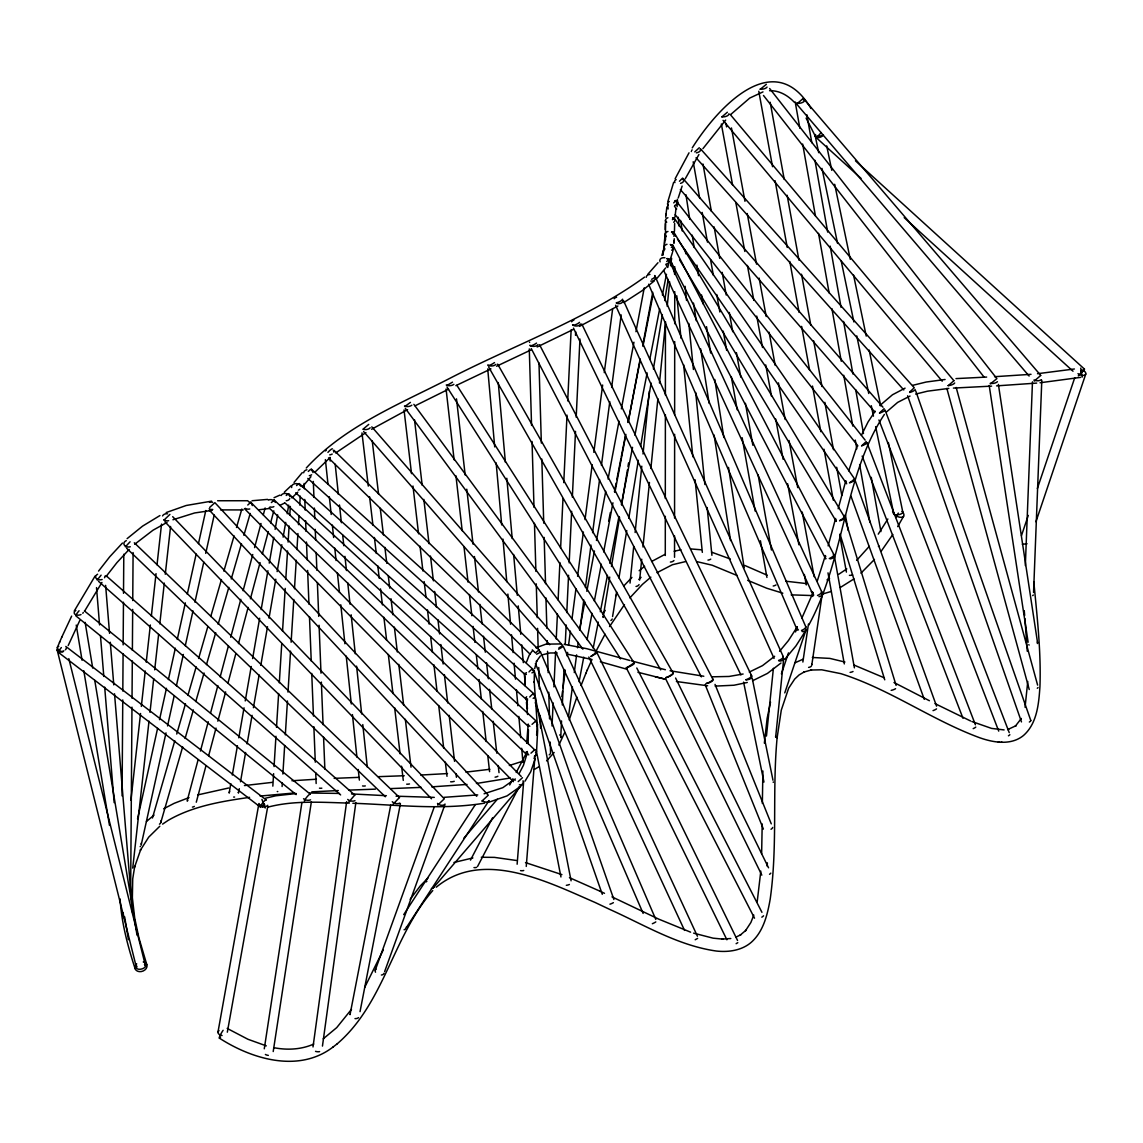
<?xml version="1.0" encoding="UTF-8"?>
<svg xmlns="http://www.w3.org/2000/svg" width="1143" height="1143" viewBox="0 0 1143 1143"><rect width="100%" height="100%" fill="white"/><g stroke="black" fill="none" stroke-linecap="round" stroke-linejoin="round"><path stroke-width="1.5" d="M665.283 555.498L665.312 516.279M665.312 498.448L665.383 414.666M665.397 395.049L665.44 323.74M665.512 239.959L665.526 220.342M674.541 557.298L674.556 535.896M674.57 518.079L674.627 434.283M674.641 414.68L674.699 341.586M674.713 323.755L674.741 291.665M674.756 273.849L674.756 266.719M122.072 795.885L122.758 699.945M122.815 691.058L123.087 653.739M123.144 644.866L123.458 602.218M123.515 593.331L123.801 554.241M130.645 891.94L131.974 707.16M132.031 698.273L132.302 660.954M132.388 650.296L132.674 609.433M132.745 600.546L133.088 552.569M762.195 823.917L761.638 853.664M762.352 803.429L762.895 771.011M286.221 495.49L288.55 493.662L288.293 494.405M535.553 721.79L535.967 720.847L532.038 724.348M674.47 231.315L674.641 223.457M665.226 229.6L665.383 223.642M1027.771 681.471L1025.057 707.26M1025.342 565.514L1032.472 381.848M1033.558 592.517L1041.802 380.319M558.97 647.852L562.413 645.866M528.109 743.65L528.423 729.72M534.381 671.141L534.21 682.342L534.181 681.557L537.667 730.206L536.553 751.608M552.026 725.976L553.141 702.888M553.912 686.9L555.627 651.381M556.227 638.937L557.427 614.077M558.113 599.861L559.913 562.556M560.599 548.354L562.985 498.605M563.756 482.617L567.014 415.123M567.7 400.907L571.129 329.856M575.5 335.328L575.672 331.77M560.77 736.921L561.542 720.933M562.313 704.945L564.028 669.412M565.228 644.552L566.171 625.007M566.771 612.577L568.571 575.272M569.171 562.842L571.657 511.321M572.343 497.119L575.515 431.382M576.186 417.181L579.958 339.014M767.196 866.165L767.367 862.836M664.983 238.916L664.654 243.388M674.013 242.345L673.941 243.273L674.256 238.73M272.834 786.141L273.62 773.668M274.063 766.553L275.949 736.263M276.506 727.348L278.635 693.501M279.306 682.814L281.749 643.623M282.535 631.15L285.207 588.402M285.764 579.487L287.55 550.983M288.107 542.082L289.108 526.051M289.779 515.364L290.336 506.449M282.092 786.513L282.321 782.955M282.878 774.04L284.664 745.536M285.321 734.849L287.45 701.002M288.007 692.101L290.565 651.124M291.122 642.223L293.794 599.461M294.465 588.774L296.251 560.27M296.923 549.583L297.923 533.552M298.48 524.637L299.037 515.736M299.709 505.049L300.266 496.133M760.809 871.137L757.209 901.67M517.136 864.222L523.637 781.855M525.723 755.58L525.994 752.065M526.694 743.307L528.209 724.033A4.629 2.757 4.5 0 0 529.866 726.248M526.251 866.437L534.838 757.795M536.624 735.02L537.467 724.505M764.353 743.136L767.139 718.39L770.525 702.088M777.154 737.364C772.082 791.142 777.84 845.534 770.196 899.112C767.482 914.586 763.481 931.502 751.208 942.361C741.721 950.533 728.491 952.362 716.404 951.047C678.156 945.632 644.352 924.958 609.676 909.385L595.174 902.513C547.611 881.882 482.589 848.549 436.255 887.211M665.912 215.013L666.883 206.94M674.084 241.459L674.156 240.544M665.726 217.256L665.983 214.112M674.984 217.113L675.984 208.669M630.036 583.087L633.722 546.454M635.122 532.495L641.794 466.201M643.023 454L649.353 391.192M663.04 255.118L665.155 234.186M639.623 580.144L641.737 559.213M642.966 546.997L649.453 482.46M650.867 468.501L657.882 398.721M659.468 383.019L665.612 321.969M667.198 306.267L669.655 281.835M671.227 266.133L671.584 262.647M766.453 736.063L773.397 668.284M775.64 737.249L783.655 659.054M777.111 737.849L781.283 710.16L788.641 688.215L794.671 679.099L799.1 674.927L804.572 671.727L803.9 672.055L811.516 669.941M130.931 800.243L140.546 713.503M141.332 706.417L145.247 671.012M146.233 662.168L150.347 624.992M151.333 616.134L156.034 573.643M157.02 564.799L161.534 524.08M132.731 868.109L149.004 721.176M149.99 712.332L153.705 678.699M154.691 669.841L158.62 634.436M159.791 623.821L164.306 583.101M165.278 574.243L170.578 526.452M561.813 696.687L562.499 691.372M562.97 687.829L565.285 670.127M567.142 655.953L567.614 652.41M568.542 645.338L570.4 631.165M572.014 618.777L575.958 588.674M577.586 576.272L583.387 532.009M585.016 519.608L592.203 464.715M593.831 452.328L602.647 385.034M604.276 372.632L612.634 308.896M568.485 716.847L572.429 686.743M574.286 672.584L576.601 654.882M577.529 647.795L578.229 642.48M579.858 630.079L583.802 599.989M585.43 587.588L590.988 545.097M592.617 532.695L599.575 479.574M601.432 465.401L609.79 401.664M611.648 387.491L621.163 314.897M313.011 1046.959L346.643 801.657M322.455 1046.088L355.859 802.543M802.872 662.04L808.444 624.078M812.487 596.475L813.002 593.031M811.773 665.197L822.16 594.446M264.276 1048.803L301.923 802.486M273.206 1051.546L311.382 801.7M534.653 668.684L536.724 660.768L536.424 661.468L540.453 655.882M603.075 617.449L609.733 577.072M611.476 566.542L619.577 517.379M621.606 505.092L627.407 469.987M627.978 466.473L628.564 462.958M663.011 254.046L664.169 247.017M612.577 616.548L616.634 591.96M618.949 577.915L626.764 530.523M628.793 518.236L638.337 460.3M640.666 446.256L651.081 383.048M653.396 369.003L662.369 314.582M664.697 300.538L668.169 279.478M670.484 265.433L671.641 258.404M672.798 251.389L673.37 247.874M865.151 440.126L675.842 200.525L673.698 202.882M229.186 792.985L230.815 783.627M232.315 775.011L237.43 745.722M238.801 737.849L244.031 707.831M245.231 700.93L251.231 666.483M252.603 658.597L259.647 618.234M261.147 609.619L267.919 570.743M269.248 563.113L273.748 537.267M275.12 529.395L277.649 514.879M238.573 792.856L239.301 788.67M240.501 781.783L245.602 752.494M247.102 743.879L252.074 715.332M253.417 707.703L259.118 674.97M260.79 665.369L267.519 626.721M269.019 618.106L275.792 579.23M277.12 571.6L281.807 544.768M283.135 537.139L285.707 522.38M287.207 513.764L288.708 505.149M218.042 1031.758L258.761 804.372M262.933 807.215L263.562 803.715M227.328 1032.186L267.748 806.529M579.53 629.907L584.83 601.832M586.83 591.317L594.46 550.969M596.446 540.439L605.747 491.319M608.062 479.046L619.02 421.153M621.349 408.88L633.951 342.214M635.951 331.699L644.238 287.836M579.087 681.728L583.744 657.168M587.059 639.623L592.031 613.32M594.36 601.032L601.332 564.199M603.647 551.912L612.948 502.806M614.934 492.276L625.893 434.383M628.207 422.11L640.151 358.959M642.809 344.929L652.767 292.294M273.791 500.863L274.291 500.062L271.362 502.563M350.029 1014.641L390.777 804.958M360.031 1011.641L400.421 803.715M274.291 500.062L534.738 749.908M608.676 521.151L610.362 512.507M614.434 491.733L616.134 483.089M616.806 479.617L620.878 458.857M621.221 457.129L625.292 436.355M628.007 422.51L640.209 360.216M642.923 346.372L653.096 294.451M593.203 648.067L598.289 622.121M600.332 611.734L607.447 575.386M609.819 563.27L618.977 516.55M621.363 504.434L632.55 447.327M634.922 435.212L647.138 372.918M649.853 359.073L659.682 308.881M662.397 295.037L666.469 274.277M667.826 267.362L668.841 262.161M137.546 818.988L157.591 728.362M159.52 719.647L166.464 688.286M168.392 679.571L175.336 648.195M177.265 639.48L185.352 602.875M187.281 594.174L196.153 554.084M198.468 543.625L205.797 510.507M141.318 844.42L166.006 732.877M167.55 725.919L174.093 696.287M176.408 685.829L183.351 654.453M185.28 645.738L192.996 610.891M194.924 602.175L203.797 562.085M205.726 553.369L214.198 515.022M667.883 201.482L673.627 182.409M526.309 756.18L523.437 765.339L519.351 773.125M535.138 758.952L530.695 771.811L525.023 781.14M838.162 508.778L845.82 480.689M187.123 801.029L198.139 759.652M200.439 751.037L208.24 721.733M210.526 713.118L217.87 685.529M220.17 676.913L228.429 645.881M230.715 637.251L240.816 599.332M243.102 590.717L252.746 554.512M254.575 547.611L261.004 523.48M263.29 514.85L265.133 507.963M196.282 802.215L205.911 766.01M208.669 755.666L216.013 728.077M217.842 721.19L225.642 691.886M227.943 683.257L235.744 653.953M238.487 643.609L248.131 607.404M250.417 598.789L260.061 562.585M262.347 553.969L268.319 531.552M270.605 522.937L273.82 510.864M835.59 518.422L828.132 545.868M663.397 250.617L661.854 255.375M672.498 252.389L670.398 258.975M261.947 799.4L265.19 808.03M678.242 197.953L682.128 186.095M152.448 818.002L174.793 740.764M176.736 734.035L185.48 703.817M187.909 695.415L196.167 666.869M198.611 658.468L207.84 626.564M210.755 616.491L221.442 579.544M223.871 571.143L234.072 535.881M236.501 527.48L241.845 509.021M160.806 822.46L182.666 746.879M185.095 738.492L193.353 709.946M195.782 701.545L204.054 672.998M206.483 664.597L215.713 632.693M218.142 624.292L228.829 587.345M231.257 578.958L241.459 543.682M243.888 535.295L250.203 513.464M526.494 662.14L529.209 655.168L532.138 651.067M848.735 470.83L857.221 445.527M825.36 555.541L817.345 580.787M569.214 719.947L576.886 697.087M781.412 673.841L788.484 652.882M795.542 631.922L797.171 627.078M784.77 692.915L805.972 630.036M1021.485 535.567L1028.286 515.422M1037.344 488.561L1074.72 377.79M1035.929 521.751L1085.764 374.047M737.549 940.475L597.089 652.953L590.86 656.511M753.808 915.057L750.894 922.472L745.422 930.859L745.95 930.259L740.107 935.203L740.835 934.76L735.735 937.231M375.261 970.221L434.183 807.158M384.634 971.579L444.741 805.172M1082.178 377.119L1080.692 368.132M97.184 580.072L101.098 575.158M581.058 685.514L585.959 673.156M626.778 667.798L634.151 662.911L456.857 385.291M558.641 649.195L563.313 646.467L697.416 936.203M564.499 732.906L558.87 745.079M812.959 592.831L801.757 618.363M882.982 407.237L682.614 178.094L679.442 181.251M884.139 408.651L879.553 412.937M861.008 178.351L816.502 137.874L821.145 132.545M1080.692 373.604L1084.493 369.132L855.464 160.82M57.336 647.552L59.722 641.88M585.745 673.67L587.288 669.984M61.765 637.18L71.638 616.12M59.522 642.366L61.965 636.708M68.194 645.524L79.739 620.592M587.088 670.47L591.688 660.168M675.099 178.808L689.015 152.819M861.436 435.269L868.08 421.924L875.138 411.194M685.2 178.88L698.916 154.548M383.205 950.062L364.674 987.452M393.121 804.172L399.478 797.5M595.274 652.639L605.047 634.194M808.673 625.221C844.663 559.756 843.805 475.374 884.368 414.438M470.487 860.107L492.547 817.859M509.707 784.998L512.964 778.74M516.236 772.482L526.866 752.137M477.617 866.394L519.293 786.598M533.995 758.423L535.638 755.294M74.238 611.019L95.126 575.972M953.862 380.733L948.233 385.648M1020.87 719.318L1021.342 718.447L1015.255 726.276L1016.041 725.691L1007.683 729.577L1008.712 729.377M84.939 610.576L101.941 582.444M903.584 516.293L897.669 526.623M796.8 627.55L788.399 640.609L779.555 651.31M805.686 630.679L795.899 645.981L784.984 659.097M887.868 518.979L878.253 534.138M895.641 517.493L898.312 513.093M1078.278 375.918L1084.45 369.146M609.548 626.564L624.464 604.604M892.84 534.481L881.253 551.14M403.708 914.657L475.274 804.729M406.637 927.173L488.818 800.886M602.79 614.105L605.219 610.376M351.501 1009.283L336.714 1027.628L323.226 1038.83M692.258 147.861C716.675 109.085 773.668 45.306 811.001 108.514M410.166 899.327L420.167 886.039L428.025 877.995M657.982 262.719L647.895 274.191M665.612 267.976L656.996 278.306M766.353 84.311L760.309 89.254M702.916 148.661L725.676 120.072M98.555 571.1L109.742 556.77L122.458 543.039M106.085 576.501L116.929 562.627L129.13 549.454M1029.114 376.047L796.614 104.027M796.385 104.327L803.286 98.355L1040.744 375.39M250.874 502.377L521.237 776.468M125.387 546.825L130.088 541.782M554.155 752.494L546.583 760.881M615.577 595.917L617.406 593.631M869.237 546.397L856.636 560.384M302.323 486.989L310.953 476.702M699.287 147.733L694.773 151.905M302.295 472.588L294.051 482.432M629.864 597.875L642.437 584.387L650.853 577.172M463.744 838.305L497.334 799.257M433.268 887.882L522.465 784.198M874.452 559.456L860.95 573.157M306.281 467.987C345.543 425.253 401.207 403.522 451.714 377.361C515.722 344.572 587.345 318.597 644.581 277.106M432.754 890.583C392.835 936.36 384.291 1003.354 337.256 1043.773M623.992 585.73L631.922 577.415M315.297 471.83L330.127 457.5M291.108 485.761L284.293 492.19M297.823 492.147L291.879 497.919M363.317 428.982L368.732 424.396M530.966 753.151L534.867 749.608M879.839 405.536L892.483 394.764L905.07 388.134M886.582 411.894L897.655 402.393L910.042 396.064M437.726 805.115L444.298 798.8L172.693 516.679M731.063 114.2L749.708 98.084L762.981 91.897M481.86 801.172L488.29 795.214L214.884 502.663L209.683 507.435M518.208 781.612L522.465 777.697M1040.659 375.518L1034.244 381.062M164.063 520.036L169.907 514.407M247.774 505.006L251.017 502.106M727.362 112.228L721.947 116.843M638.808 579.458L641.066 577.329M146.447 821.488L153.991 815.145M513.793 779.897L502.82 787.67L484.089 793.785M519.951 786.813L507.049 795.885L488.661 802.3M590.888 656.482L596.66 652.267L413.866 404.336M127.102 538.653L142.575 526.123L159.949 515.55M134.688 544.254L153.033 530.195L167.035 522.408M654.21 280.978L642.066 290.736L623.721 302.609M909.642 392.063L914.257 387.763L700.559 148.919M774.625 656.268L762.495 665.64L749.294 672.07M780.983 663.026L767.467 673.398L752.623 680.728M159.806 826.232L148.69 837.162L140.318 850.335L140.746 849.478L134.531 867.208L134.731 866.294L132.717 878.91L132.374 897.769L134.731 918.229L138.917 937.903L146.818 964.706M639.166 570.714L644.623 566.314M335.671 452.957L365.946 432.597M219.399 1038.144C252.174 1059.332 298.937 1073.177 333.027 1047.045M332.913 1047.131L337.356 1043.702M404.793 406.565L410.437 402.393M861.565 445.884L866.251 441.527M452.499 382.148L446.613 385.705M846.792 568.9L838.762 574.272M853.95 578.929L840.276 587.516M737.792 942.675L736.135 943.689M162.592 824.117L168.178 820.36C192.881 806.015 221.699 801.357 249.574 797.343M697.63 938.389L695.201 939.76M990.381 383.891L996.882 378.633L769.639 88.511M539.125 766.624L534.438 769.396M651.624 561.484L664.883 554.426M656.996 572.672L672.413 564.728L685.414 561.613M354.744 795.085L348.744 802.057M535.953 647.81L545.983 644.138L560.956 643.938M371.575 429.268L407.594 409.651M163.649 808.787L174.15 803.343L188.995 797.6M617.906 305.995L579.472 326.384M284.45 503.134L279.849 505.406M675.013 200.811L675.87 200.582M279.921 495.105L274.049 497.705M415.066 405.808L448.585 389.163M795.242 662.683L803.2 659.154M573.243 329.484L537.167 346.986M455.857 385.648L490.947 368.889M531.009 349.915L496.548 366.246M166.178 512.564L186.18 505.492L211.612 501.148M172.936 519.765L194.61 512.964L212.055 510.392M542.325 654.81L549.897 652.982L557.17 652.939M827.018 579.844L829.618 578.801M523.18 761.067L509.321 765.51M313.739 1044.059C301.252 1049.617 287.093 1050.288 273.806 1047.674M453.957 862.465L472.888 857.922M831.218 591.46L822.203 594.117M265.447 798.228L275.72 795.799L296.208 793.542M912.628 385.348L926.159 382.033L945.075 379.49M915.672 394.092L927.53 391.177L948.804 388.42M197.796 794.899L228.657 787.998M268.034 807.101C294.494 800.157 322.269 802.415 349.315 803.1M674.17 551.24L680.914 549.769M743.107 674.013L729.091 676.456L712.46 676.813M747.279 682.471L733.977 685.229L715.175 686.114M510.207 778.012L476.445 783.484M484.618 803.143C441.012 810.287 396.678 804.772 352.844 803.258M267.619 499.391L252.06 500.734M269.419 508.478L259.29 509.735M1074.391 368.989L1037.515 373.704M1080.564 377.376L1040.044 382.762M489.89 769.282L465.915 772.125M477.717 794.914L443.97 797.343M1027.043 543.739L1022.356 544.297M244.445 785.57L272.248 782.369M730.791 938.517L722.105 939.089L722.89 939.132L713.075 938.16L693.615 933.145M812.359 657.482L829.818 658.397L844.934 662.04M810.801 670.027L821.746 669.798L840.862 673.656C889.625 689.115 931.602 719.976 979.437 737.649C993.41 742.621 1011.041 745.707 1023.485 735.492C1037.187 723.433 1038.773 703.588 1039.944 686.557C1041.173 651.481 1037.087 616.506 1033.786 581.658M260.133 796.057L294.594 792.956M1036.687 383.091L996.582 385.877M467.016 784.427L431.725 786.87M1031.029 374.318L994.539 376.704M291.951 780.755L316.411 779.226M953.405 388.077L991.595 386.12M813.273 595.589L791.156 594.86M447.499 773.568L420.738 775.04M955.991 378.604L986.638 377.076M311.81 791.842L338.271 790.542M334.156 778.354L358.959 777.354M421.31 787.384L390.877 788.584M217.613 500.748L247.974 500.734M220.542 509.892L243.273 509.921M348.858 790.113L375.347 789.141M404.236 775.726L378.347 776.668M481.303 857.25L494.448 857.379L516.45 860.479M806.801 583.616L785.87 581.216M1004.111 729.92L991.581 728.405L971.921 721.533M309.653 793.013L339.457 793.428M769.582 90.711C778.869 90.383 787.398 94.969 794.314 102.241M434.297 797.385L396.078 796.185M690.772 548.94L701.145 549.783M351.53 793.928L386.391 795.699M1001.082 742.221L1002.111 742.278M998.253 742.064L999.253 742.121M707.646 685.786L676.413 681.514M703.802 676.242L670.069 670.77M696.83 561.613L712.175 565.214L737.321 575.601M564.142 644.281L586.716 648.681L629.864 660.468M566.485 653.967L591.931 659.511M637.937 672.284L665.297 679.185M665.383 669.727L631.407 660.897M655.31 676.827L664.912 679.085M782.826 593.188L766.782 588.245L747.651 580.301M525.494 862.608L561.913 874.609M600.361 661.768L627.021 669.269M266.29 1045.874L247.917 1039.258L227.171 1028.414M711.603 552.169L730.306 558.984M690.586 932.159L658.725 919.129L611.991 896.869M853.964 665.04L884.339 677.828M767.139 575.186L744.836 565.485M569.443 877.653L600.389 891.369M970.578 720.976L935.003 703.617M599.975 891.183L604.49 893.312M893.983 682.5L929.402 700.716M65.808 646.452L266.29 799.986M58.95 652.824L260.833 807.444A4.629 1.229 -52.6 0 1 261.961 803.843A4.629 1.229 -52.6 0 1 265.805 800.029M84.396 610.919L310.282 794.171M296.166 794.585L75.824 615.834A4.629 0.772 -51 0 1 79.081 610.762M106.013 575.629L354.816 795.128M98.512 581.33L340.628 794.928M299.323 483.646L533.752 693.687M295.694 492.804L527.495 700.488A4.629 0.729 -48.1 0 1 527.495 700.259M311.482 469.302L532.795 669.126M307.81 478.417L525.18 674.684M904.199 217.641L1073.02 371.218M288.593 493.719L535.996 720.89M284.878 502.849L528.38 726.448M269.134 507.921L527.166 755.037M134.303 542.782L399.493 797.514M126.587 548.197L385.348 796.757M333.799 450.171L539.396 650.338M532.295 649.867L534.853 652.353M328.541 457.943L530.295 654.367M244.431 508.592L513.393 781.698M164.878 521.765L431.497 798.771M209.426 510.235L476.745 796.285M696.044 157.748L903.784 389.949M680.342 189.567L874.852 412.009M371.804 426.853L562.627 645.409M363.617 431.554L549.769 644.752M730.134 114.371L953.891 380.662M723.062 120.344L942.232 381.205M674.427 206.211L676.642 209.012M675.227 214.698L857.893 445.899M763.481 95.455L984.137 377.176M405.351 408.394L582.873 649.153M673.956 217.713L854.292 478.517A4.629 0.843 -34.7 0 1 849.463 482.817A4.629 1.143 -19.8 0 0 853.85 480.817A4.629 1.143 -19.8 0 0 854.435 479.317M673.441 233.258L675.47 236.187M677.499 239.116L846.692 483.818M447.142 387.291L620.592 658.882M673.741 232.058L844.191 516.579M679.556 259.804L836.262 521.379M806.101 118.129L815.33 136.16M497.662 364.131L673.113 672.998A4.629 0.8 -29.6 0 1 670.755 675.227A4.629 0.8 -29.6 0 1 665.798 677.642A4.629 1.086 -26.1 0 0 670.898 675.556A4.629 1.086 -26.1 0 0 673.156 673.156M488.747 367.189L660.668 669.855M672.87 245.274L833.904 554.612M669.612 259.09L825.717 558.956M539.539 344.715L712.918 679.342M531.252 348.558L701.359 676.87M636.78 667.998L761.938 912.328M626.121 667.512L754.523 918.186M675.584 678.013L768.553 867.808M665.74 678.971L761.824 875.138M588.788 657.054L726.891 939.789M581.787 324.012L751.523 675.556M573.472 328.112L740.921 674.913M555.684 652.01L684.543 930.416M668.626 259.347L821.831 592.074M665.855 264.233L667.341 267.462M663.826 270.734L813.316 595.403M623.421 300.409L783.341 656.854M615.577 305.238L774.054 658.425M540.368 651.739L655.811 919.429M535.381 663.583L643.138 913.428M655.139 276.249L805.886 627.021M648.624 284.25L797.257 630.093M715.032 684.4L771.268 823.86M705.174 684.7L763.395 829.089M1009.24 732.663L884.968 409.923A4.629 1.014 -21.1 0 1 879.496 413.109M878.924 419.967L998.725 731.12M866.937 442.698L975.408 724.791M862.165 456.086L962.977 718.261M854.821 479.531L936.56 706.16M851.006 496.233L924.273 699.345M915.729 390.92L1030.757 720.419M907.628 395.792L1021.485 721.919M533.981 670.898L613.891 899.512M535.295 702.674L602.275 894.297M264.219 803.915L264.619 805.143M135.145 968.764C127.73 946.104 121.529 922.787 120.072 898.884M844.62 517.522L896.112 685.386M840.005 533.995L884.739 679.814M956.177 387.463L1037.615 685.114M946.861 388.434L1029.243 689.515M68.809 658.625L145.504 965.906M57.15 649.938L136.446 967.564M826.718 145.904L831.79 170.336M834.69 184.294L850.278 259.318M853.55 275.02L866.237 336.099M869.137 350.058L880.739 405.879M888.354 442.527L902.856 512.321M815.073 135.231L818.702 152.691M821.974 168.392L837.562 243.416M841.191 260.861L853.878 321.94M856.779 335.899L868.737 393.478M871.28 405.694L873.452 416.152M875.638 426.625L893.769 513.864M752.28 678.599L772.982 780.226M743.593 682.142L763.953 782.069M535.181 696.387L571.086 880.81M526.051 697.787L527.409 704.745M536.21 749.979L560.942 876.981M1081.392 374.232L1080.849 371.046M731.463 127.959L744.979 201.297M747.222 213.512L756.552 264.147M759.123 278.106L766.21 316.525M769.096 332.227L775.211 365.403M778.426 382.862L785.184 419.524M789.041 440.484L797.728 487.618M802.243 512.064L814.145 576.658M725.934 123.401L726.577 126.902M721.347 124.015L732.606 185.123M735.835 202.582L744.836 251.46M747.408 265.433L753.837 300.352M756.737 316.068L762.524 347.486M765.739 364.946L771.539 396.378M775.711 419.067L783.112 459.229M787.613 483.675L798.886 544.782M804.343 574.458L806.272 584.93M770.168 102.227L784.241 179.451M787.127 195.239L798.957 260.175M801.514 274.22L810.787 325.112M813.659 340.9L821.974 386.534M824.846 402.322L833.49 449.713M836.676 467.258L841.791 495.348M845.32 514.65L848.192 530.438M758.781 91.24L772.539 166.692M775.097 180.737L787.241 247.431M789.799 261.461L799.071 312.353M801.629 326.398L809.63 370.275M812.502 386.063L820.817 431.697M824.017 449.242L833.29 500.148M839.691 535.238L846.406 572.1M834.39 556.155L854.392 667.841M828.003 572.857L844.306 663.926M806.844 114.743L811.83 142.775M814.93 160.291L827.689 232.1M830.189 246.116L841.077 307.41M843.563 321.426L852.907 373.975M855.707 389.734L863.479 433.526M871.266 477.303L880.91 531.609M799.871 128.287L795.199 102.013A4.629 1.872 -10.1 0 0 801.457 102.884A4.629 1.872 -10.1 0 0 803.072 99.584M802.672 144.061L815.43 215.87M818.545 233.386L829.132 292.937M831.933 308.696L841.262 361.245M843.748 375.261L852.778 426.053M855.264 440.055L856.821 448.813M859.622 464.587L869.894 522.38M702.988 164.049L711.346 211.198M714.132 226.914L719.719 258.361M722.19 272.334L726.219 295.037M729.32 312.496L732.72 331.713M736.435 352.673L740.778 377.119M745.422 403.308L752.851 445.227M758.123 474.916L771.439 550.026M693.201 161.763L699.716 198.439M702.188 212.412L707.46 242.102M710.546 259.575L713.346 275.292M716.747 294.494L719.847 311.968M723.248 331.17L726.662 350.387M731.306 376.59L737.192 409.766M742.15 437.712L755.152 511.064M760.424 540.753L766.924 577.429M85.125 622.378L92.712 668.069M94.755 680.371L137.046 935.203M76.238 625.078L82.067 660.24M83.81 670.784L109.485 825.432M124.644 916.815L128.445 939.66M685.929 194.71L689.772 219.342M692.244 235.187L694.172 247.502M696.916 265.09L698.559 275.649M701.588 294.994L702.959 303.795M706.531 326.669L710.646 353.058M714.775 379.447L723.833 437.512M728.505 467.416L744.164 567.7M677.285 199.253L678.113 204.54M680.585 220.37L682.228 230.929M685.257 250.274L685.8 253.803M693.487 303.066L696.244 320.654M700.63 348.801L709.146 403.35M714.089 435.012L730.577 540.582M998.382 384.391L1037.587 642.895M989.195 385.462L1028.129 642.223M372.247 440.984L378.576 494.162M380.262 508.349L383.419 534.938M384.891 547.354L386.791 563.299M388.263 575.715L389.734 588.131M391.006 598.761L392.906 614.72M394.378 627.121L397.321 651.953M398.793 664.354L403.65 705.131M405.336 719.318L411.023 767.182M361.974 432.911L368.289 486.089M369.56 496.734L372.932 525.094M374.404 537.496L376.304 553.455M377.776 565.871L379.247 578.272M380.519 588.916L382.419 604.876M383.891 617.277L386.634 640.323M388.32 654.51L392.949 693.515M394.635 707.703L400.107 753.794M401.593 766.196L403.279 780.383M414.509 419.752L422.181 485.232M423.839 499.391L429.025 543.654M430.482 556.041L433.397 580.815M434.64 591.431L436.497 607.362M437.955 619.763L439.612 633.922M440.855 644.538L443.141 664.012M444.384 674.627L447.713 702.945M449.17 715.332L454.557 761.352M456.014 773.754L456.428 777.283M404.036 409.923L411.509 473.631M412.966 486.032L418.567 533.824M420.01 546.211L422.924 570.986M424.167 581.601L426.039 597.532M427.482 609.933L429.154 624.092M430.597 636.48L432.468 652.41M433.926 664.797L437.04 691.344M438.698 705.502L443.684 747.993M445.341 762.152L446.999 776.311M456.5 398.864L465.172 475.031M466.787 489.204L473.031 544.125M474.445 556.527L478.474 591.96M479.874 604.361L482.089 623.849M483.503 636.251L485.318 652.196M486.532 662.826L488.347 678.771M489.547 689.4L491.761 708.889M493.176 721.29L496.805 753.166M498.219 765.567L499.02 772.654M446.07 388.991L454.128 459.843M455.943 475.788L462.186 530.709M464.001 546.654L468.03 582.087M469.444 594.489L471.859 615.748M473.073 626.378L474.888 642.323M476.288 654.725L477.903 668.898M479.117 679.528L481.332 699.016M482.746 711.403L486.161 741.521M487.775 755.694L489.59 771.639M335.185 464.272L338.371 494.376M339.5 504.992L341.386 522.708M342.7 535.11L343.829 545.725M344.943 556.355L346.458 570.514M347.772 582.916L350.015 604.161M351.144 614.791L355.273 653.753M356.587 666.14L361.659 713.961M362.788 724.576L367.303 767.082M329.813 457.5L330.198 461.043M325.384 459.6L328.012 484.389M329.327 496.791L331.213 514.493M332.342 525.123L333.656 537.51M334.77 548.14L336.085 560.527M337.399 572.929L339.471 592.403M340.785 604.804L344.915 643.766M346.229 656.153L351.301 703.974M352.43 714.604L356.93 757.095M358.245 769.496L359.373 780.112M676.842 203.111L677.185 206.654M678.242 217.27L679.128 226.128M685.128 286.293L686.529 300.452M688.829 323.469L693.415 369.475M695.701 392.492L704.874 484.518M707.16 507.535L711.918 555.312M667.598 203.697L668.126 209.012M674.127 269.191L674.656 274.491M676.77 295.737L680.999 338.214M683.643 364.76L692.815 456.8M695.101 479.803L702.331 552.369M526.452 702.288L527.537 714.504M1024.242 610.619L1024.671 615.448M498.248 382.548L505.392 462.315M506.82 478.274L512.207 538.553M513.636 554.498L517.293 595.274M518.236 605.904L520.779 634.279M521.737 644.909L523.323 662.64M524.266 673.27L525.223 683.914M526.652 699.873L527.437 708.731M487.732 368.932L494.719 446.927M496.148 462.886L501.691 524.937M502.963 539.11L506.778 581.658M507.878 594.074L510.578 624.207M511.535 634.836L513.121 652.567M514.079 663.211L515.507 679.156M516.45 689.8L517.879 705.745M518.836 716.39L520.737 737.664M521.694 748.294L522.965 762.481M1024.957 618.663L1027.257 651.253M105.613 585.359L109.557 633.351M110.285 642.237L113.786 684.9M114.529 693.787L132.474 912.385M96.512 587.602L99.57 624.921M100.455 635.579L103.813 676.456M104.685 687.129L114.171 802.657M123.23 912.843L123.515 916.4A4.629 3.143 -4.7 0 0 124.116 917.9M525.151 685.8L524.88 675.97M313.311 481.432L313.954 497.405M314.382 508.064L314.811 518.722M315.239 529.366L315.668 540.025M316.168 552.455L316.868 570.214M317.368 582.63L318.726 616.377M319.083 625.25L320.997 673.184M321.354 682.071L323.069 724.676M323.569 737.106L324.855 769.068M304.124 483.446L304.338 488.775M304.767 499.42L305.195 510.078M305.61 520.722L306.038 531.381M306.467 542.039L307.181 559.784M307.61 570.443L308.967 604.176M309.467 616.606L311.239 660.997M311.739 673.427L313.453 716.032M313.868 726.691L315.297 762.195M315.725 772.854L316.154 783.512M538.982 362.974L541.353 443.07M541.825 459.086L543.739 523.165M544.154 537.41L545.54 583.673M545.954 597.918L546.854 628.179M547.226 640.637L547.326 644.195M547.54 651.31L548.183 672.67M548.754 692.258L549.554 718.947M550.24 742.093L550.555 752.766A4.629 2.9 -1.7 0 1 549.212 754.851M529.28 348.915L531.566 425.453M532.038 441.469L533.995 507.321M534.467 523.337L535.896 571.4M536.267 583.859L537.267 617.677M537.581 628.35L538.167 647.938M538.753 667.512L539.382 688.872M540.182 715.561L540.553 728.02M1081.778 369.918A4.629 2.643 18.6 0 1 1085.35 374.69A4.629 2.643 18.6 0 1 1077.992 373.618M1041.302 379.676A4.629 2.372 2.2 0 1 1033.972 380.005M1033.272 595.017A4.629 2.372 2.2 0 1 1032.686 595.632M997.439 381.705A4.629 1.986 -8.6 0 1 990.267 383.291M1037.23 642.137A4.629 1.986 -8.6 0 1 1037.344 643.538M1029.171 645.023A4.629 1.986 -8.6 0 1 1028.757 644.723M954.705 382.991A4.629 1.572 -15.3 0 1 948.047 385.605M1038.03 687.514A4.629 1.572 -15.3 0 1 1037.287 688.272M915.186 389.492A4.629 1.229 -19.2 0 1 909.671 392.463M1030.657 720.319A4.629 1.229 -19.2 0 1 1029.343 722.033M1009.855 734.663A4.629 1.014 -21.1 0 1 1008.426 735.806M866.851 442.627A4.629 0.986 -21 0 1 861.879 445.727M975.779 727.077A4.629 0.986 -21 0 1 973.193 728.634M846.377 482.96A4.629 1.143 -19.8 0 1 846.406 482.103M936.531 708.874A4.629 1.143 -19.8 0 1 933.031 710.617M843.991 517.107A4.629 1.514 -17.1 0 1 843.977 518.808A4.629 1.514 -17.1 0 1 839.619 520.708M836.09 520.679A4.629 1.514 -17.1 0 1 836.033 519.579M895.569 688.686A4.629 1.514 -17.1 0 1 891.183 690.358M833.833 555.169A4.629 2.186 -10.2 0 1 830.261 558.913M825.789 558.398A4.629 2.186 -10.2 0 1 825.817 556.255M853.021 671.484A4.629 2.186 -10.2 0 1 850.092 672.398M821.374 592.417A4.629 2.915 8.3 0 1 818.96 596.66M813.773 595.06A4.629 2.915 8.3 0 1 813.187 592.46M811.416 666.026A4.629 2.915 8.3 0 1 808.587 667.398M811.701 664.283A4.629 2.915 8.3 0 1 811.773 664.583M805.472 627.936A4.629 2.786 18.6 0 1 802.072 631.536M798.428 629.964A4.629 2.786 18.6 0 1 797.285 626.821M783.584 658.254A4.629 2.543 5.9 0 1 779.055 660.997M775.568 736.463A4.629 2.543 5.9 0 1 775.64 736.721M751.937 676.899A4.629 2.1 -11.5 0 1 745.95 679.871M751.151 675.813A4.629 2.1 -11.5 0 1 751.58 676.113M773.325 781.912A4.629 2.1 -11.5 0 1 773.225 782.369M713.103 679.614A4.629 1.529 -22 0 1 710.889 681.957A4.629 1.529 -22 0 1 706.217 683.485M772.654 827.446A4.629 1.529 -22 0 1 771.011 829.275M770.796 873.138A4.629 1.086 -26.1 0 1 769.539 874.295M634.165 663.169A4.629 0.772 -27.1 0 1 632.093 665.226A4.629 0.772 -27.1 0 1 626.85 667.541M763.524 915.786A4.629 0.772 -27.1 0 1 761.824 917.172M539.839 651.639A4.629 0.757 -23.3 0 1 536.624 654.21M655.796 921.915A4.629 0.757 -23.3 0 1 652.339 923.73M533.152 670.57A4.629 1.257 -19.3 0 1 531.938 672.884M526.38 674.427A4.629 1.257 -19.3 0 1 526.423 672.627M613.362 902.656A4.629 1.257 -19.3 0 1 609.919 904.184M534.167 695.273A4.629 1.957 -11 0 1 533.152 698.33M527.637 699.059A4.629 1.957 -11 0 1 526.666 696.73M569.385 884.496A4.629 1.957 -11 0 1 566.328 885.296M536.653 722.89A4.629 2.757 4.5 0 1 536.653 726.034M523.737 870.495A4.629 2.757 4.5 0 1 520.536 870.623M535.538 752.208A4.629 3.272 27.6 0 1 534.381 756.28M528.766 754.88A4.629 3.272 27.6 0 1 527.309 751.494M476.674 867.237A4.629 3.272 27.6 0 1 473.988 867.566M523.051 780.755A4.629 3.372 40.7 0 1 519.393 784.784M515.079 780.355A4.629 3.372 40.7 0 1 515.164 778.84M433.983 886.768A4.629 3.372 40.7 0 1 431.425 888.597M426.253 881.896A4.629 3.372 40.7 0 1 426.925 881.196M488.99 800.6A4.629 3.358 33.1 0 1 482.389 800.614M405.665 928.659A4.629 3.358 33.1 0 1 404.093 929.759M406.079 927.33A4.629 3.358 33.1 0 1 406.036 927.702M445.07 804.072A4.629 3.115 19.9 0 1 437.498 803.4M384.034 973.236A4.629 3.115 19.9 0 1 381.391 975.022M375.518 972.207A4.629 3.115 19.9 0 1 375.976 969.193M399.807 803.072A4.629 2.786 11 0 1 392.278 801.729M358.531 1017.613A4.629 2.786 11 0 1 355.002 1018.613M350.158 1014.384A4.629 2.786 11 0 1 350.315 1014.127M354.987 800.686A4.629 2.543 7.8 0 1 347.715 799.428M319.597 1051.617A4.629 2.543 7.8 0 1 315.539 1051.346M310.567 799.857A4.629 2.543 8.7 0 1 303.524 798.743M268.334 1055.375A4.629 2.543 8.7 0 1 265.39 1054.46M267.776 805.286A4.629 2.743 10.2 0 1 262.876 806.372A4.629 2.743 10.2 0 1 259.004 803.486M222.071 1035.544A4.629 2.743 10.2 0 1 218.284 1033.401A4.629 2.743 10.2 0 1 218.999 1030.672M672.527 217.999A4.629 0.843 -34.7 0 1 672.427 219.67M666.726 222.156A4.629 0.843 -34.7 0 0 666.569 222.342A4.629 3 0 0 1 667.912 217.727M671.527 232.329A4.629 1.129 -30.9 0 1 672.484 233.915M665.812 236.858A4.629 1.129 -30.9 0 1 665.798 236.472M843.634 516.407A4.629 1.129 -30.9 0 1 843.591 517.822A4.629 1.129 -30.9 0 1 839.648 520.579M670.898 245.145A4.629 1.372 -27.5 0 1 671.341 247.459M664.683 249.617A4.629 1.372 -27.5 0 1 664.654 249.16M833.304 554.326A4.629 1.372 -27.5 0 1 833.318 555.969A4.629 1.372 -27.5 0 1 829.261 558.541M666.855 258.632A4.629 1.572 -24.7 0 1 666.712 261.49M821.517 591.517A4.629 1.572 -24.7 0 1 817.488 595.474M654.625 275.549A4.629 1.714 -23.3 0 1 651.653 279.292M805.701 626.521A4.629 1.714 -23.3 0 1 801.514 630.422M622.578 299.195A4.629 1.686 -24.2 0 1 616.277 302.766M783.269 656.511A4.629 1.686 -24.2 0 1 778.554 660.454M579.515 322.369A4.629 1.429 -25.8 0 1 572.786 325.284M750.922 675.242A4.629 1.429 -25.8 0 1 750.694 677.17A4.629 1.429 -25.8 0 1 745.979 679.699M536.538 343.086A4.629 1.129 -27.4 0 1 530.223 345.843M712.875 679.099A4.629 1.129 -27.4 0 1 710.903 681.342A4.629 1.129 -27.4 0 1 706.26 683.485M494.505 362.588A4.629 0.8 -29.6 0 1 488.19 365.717M327.912 452.371A4.629 0.857 -45.8 0 1 332.47 448.856M535.438 653.067A4.629 0.857 -45.8 0 1 539.282 650.924M308.281 471.445A4.629 0.872 -47.9 0 1 311.439 469.716M528.966 671.955A4.629 0.872 -47.9 0 1 532.052 669.198A4.629 0.872 -47.9 0 1 532.595 669.927M296.551 485.589A4.629 0.729 -48.1 0 1 299.08 484.403M529.723 697.016A4.629 0.729 -48.1 0 1 532.967 693.901A4.629 0.729 -48.1 0 1 533.51 694.458M304.481 801.329A4.629 0.772 -51 0 1 306.424 797.585A4.629 0.772 -51 0 1 310.167 794.071M59.65 652.696A4.629 1.229 -52.6 0 1 58.85 651.567A4.629 1.229 -52.6 0 1 61.365 647.552M264.476 804.543A4.629 1.229 -52.6 0 1 262.247 806.858M823.303 134.788A4.629 1.629 -11.7 0 1 817.302 136.317A4.629 1.629 -11.7 0 1 815.502 134.503M901.884 511.421A4.629 1.629 -11.7 0 1 899.055 514.607A4.629 1.629 -11.7 0 1 894.012 513.321M879.367 546.24A4.629 1.872 -10.1 0 1 878.424 546.411M767.067 87.082A4.629 2.029 -10.3 0 1 760.081 89.14M852.621 574.972A4.629 2.029 -10.3 0 1 849.42 575.358M728.877 113.771A4.629 2.115 -10.4 0 1 726.619 116.157A4.629 2.115 -10.4 0 1 721.69 116.772M812.244 591.603A4.629 2.115 -10.4 0 1 811.301 591.731M700.145 149.219A4.629 2.229 -10.1 0 1 696.373 152.862M691.372 151.519A4.629 2.229 -10.1 0 1 691.344 151.29M691.729 150.347A4.629 2.229 -10.1 0 1 692.172 149.904M775.968 584.973A4.629 2.229 -10.1 0 1 773.197 586.002M682.914 179.322A4.629 2.472 -8.9 0 1 680.528 183.38M674.927 182.609A4.629 2.472 -8.9 0 1 676.185 179.565M675.184 201.097A4.629 2.757 -5.7 0 1 674.827 205.526M668.184 205.011A4.629 2.757 -5.7 0 1 669.255 201.468M710.746 559.127A4.629 2.757 -5.7 0 1 707.96 560.113M672.784 217.884A4.629 3 0 0 1 673.713 222.285M673.956 560.527A4.629 3 0 0 1 670.384 562.056M671.641 231.672A4.629 3.158 5.7 0 1 673.798 236.23M665.94 236.029A4.629 3.158 5.7 0 1 667.969 231.457M639.051 584.587A4.629 3.158 5.7 0 1 636.022 586.459M670.227 244.473A4.629 3.243 9.4 0 1 673.298 247.231A4.629 3.243 9.4 0 1 671.67 250.217M664.726 248.66A4.629 3.243 9.4 0 1 666.998 244.288M612.177 618.963A4.629 3.243 9.4 0 1 610.891 620.478M603.19 616.791A4.629 3.243 9.4 0 1 603.318 616.477M667.026 258.547A4.629 3.286 11.1 0 1 666.526 264.133M660.125 261.861A4.629 3.286 11.1 0 1 664.912 257.761M654.882 276.592A4.629 3.3 10.7 0 1 650.753 281.107M646.238 277.32A4.629 3.3 10.7 0 1 649.967 274.449M622.992 301.066A4.629 3.258 7.5 0 1 616.52 303.252M614.191 298.766A4.629 3.258 7.5 0 1 616.62 297.237M580.501 323.969A4.629 3.129 2.8 0 1 576.972 325.984A4.629 3.129 2.8 0 1 572.529 324.783M571.7 321.812A4.629 3.129 2.8 0 1 573.872 320.097M560.684 736.278A4.629 3.129 2.8 0 1 560.67 737.564M559.713 734.892A4.629 3.129 2.8 0 1 560.213 735.392M538.01 344.557A4.629 2.9 -1.7 0 1 534.21 346.358A4.629 2.9 -1.7 0 1 529.952 345.2M529.509 342.414A4.629 2.9 -1.7 0 1 529.709 342.157M495.919 364.36A4.629 2.629 -5.1 0 1 491.876 365.96A4.629 2.629 -5.1 0 1 487.832 364.86M453.871 384.348A4.629 2.4 -6.5 0 1 446.27 384.962M497.862 776.24A4.629 2.4 -6.5 0 1 495.076 777.169M411.809 405.208A4.629 2.315 -6.7 0 1 404.465 406.008M454.242 781.298A4.629 2.315 -6.7 0 1 450.613 781.798M370.175 427.782A4.629 2.4 -6.8 0 1 362.988 429.297M409.48 783.941A4.629 2.4 -6.8 0 1 406.694 784.169M333.299 450.599A4.629 2.686 -6.1 0 1 333.842 452.157M332.213 454.057A4.629 2.686 -6.1 0 1 329.727 454.843M325.455 450.928A4.629 2.686 -6.1 0 1 326.298 450.328M365.303 785.913A4.629 2.686 -6.1 0 1 362.531 785.941M311.625 474.774A4.629 3.1 -2.3 0 1 309.296 475.674M303.695 472.788A4.629 3.1 -2.3 0 1 306.896 469.759M311.582 470.402A4.629 3.1 -2.3 0 1 312.953 472.559M321.826 788.17A4.629 3.1 -2.3 0 1 319.469 788.156M299.966 489.133A4.629 3.429 3.6 0 1 298.366 490.133M291.651 487.561A4.629 3.429 3.6 0 1 295.08 483.675A4.629 3.429 3.6 0 1 300.623 486.175M277.763 791.542A4.629 3.429 3.6 0 1 277.278 791.542M289.765 498.605A4.629 3.629 9.9 0 1 286.221 500.748M281.092 495.576A4.629 3.629 9.9 0 1 285.821 493.476A4.629 3.629 9.9 0 1 289.965 496.762M234.586 797.057A4.629 3.629 9.9 0 1 233.643 797.057M229.229 792.599A4.629 3.629 9.9 0 1 229.629 791.57M238.087 792.356A4.629 3.629 9.9 0 1 238.23 792.713M273.849 506.635A4.629 3.729 14.9 0 1 269.934 506.935M268.319 500.12A4.629 3.729 14.9 0 1 275.363 502.434M194.324 806.415A4.629 3.729 14.9 0 1 192.424 807.101M187.595 800.729A4.629 3.729 14.9 0 1 187.866 800.486M249.746 508.949A4.629 3.729 16.1 0 1 245.316 508.335M248.431 501.691A4.629 3.729 16.1 0 1 252.289 505.592M160.892 820.917A4.629 3.729 16.1 0 1 159.448 824.174M212.769 509.449A4.629 3.658 12.5 0 1 209.155 508.764M209.469 502.334A4.629 3.658 12.5 0 1 212.655 502.306M140.418 846.42A4.629 3.658 12.5 0 1 140.146 846.663M141.16 843.291A4.629 3.658 12.5 0 1 141.189 845.163M168.664 520.679A4.629 3.543 6.3 0 1 163.878 519.836M162.563 515.936A4.629 3.543 6.3 0 1 167.521 513.793M130.302 546.768A4.629 3.386 0.4 0 1 124.33 545.082A4.629 3.386 0.4 0 1 126.302 540.653M104.856 576.158A4.629 3.143 -4.7 0 1 104.527 577.744M102.127 579.501A4.629 3.143 -4.7 0 1 96.226 578.429A4.629 3.143 -4.7 0 1 97.612 574.243M83.282 612.434A4.629 2.815 -9.4 0 1 82.796 613.277M81.01 614.563A4.629 2.815 -9.4 0 1 74.995 614.305A4.629 2.815 -9.4 0 1 75.838 610.433M66.194 648.024A4.629 2.357 -14 0 1 65.422 649.781M63.894 650.81A4.629 2.357 -14 0 1 58.493 651.396A4.629 2.357 -14 0 1 57.707 648.653M144.447 964.549A4.629 2.357 -14 0 1 144.289 967.778A4.629 2.357 -14 0 1 138.317 969.178A4.629 2.357 -14 0 1 137.003 966.292M220.542 1037.201A6.186 0.886 -58.9 0 1 219.527 1036.787A6.186 0.886 -58.9 0 1 223.114 1030.3M143.246 961.935A6.186 4.772 -18.3 0 1 146.233 968.492A6.186 4.772 -18.3 0 1 137.289 971.064A6.186 4.772 -18.3 0 1 136.703 963.82M902.541 512.021A6.186 3.472 28.7 0 1 901.441 517.322A6.186 3.472 28.7 0 1 893.183 512.964M892.697 511.693A6.186 3.472 28.7 0 1 893.269 509.649M62.836 652.01A4.629 2.543 22.5 0 1 57.822 649.324A4.629 2.543 22.5 0 1 58.764 646.295M823.431 134.917A4.629 2.772 -23.8 0 1 817.831 137.617A4.629 2.772 -23.8 0 1 815.473 134.631"/></g></svg>
